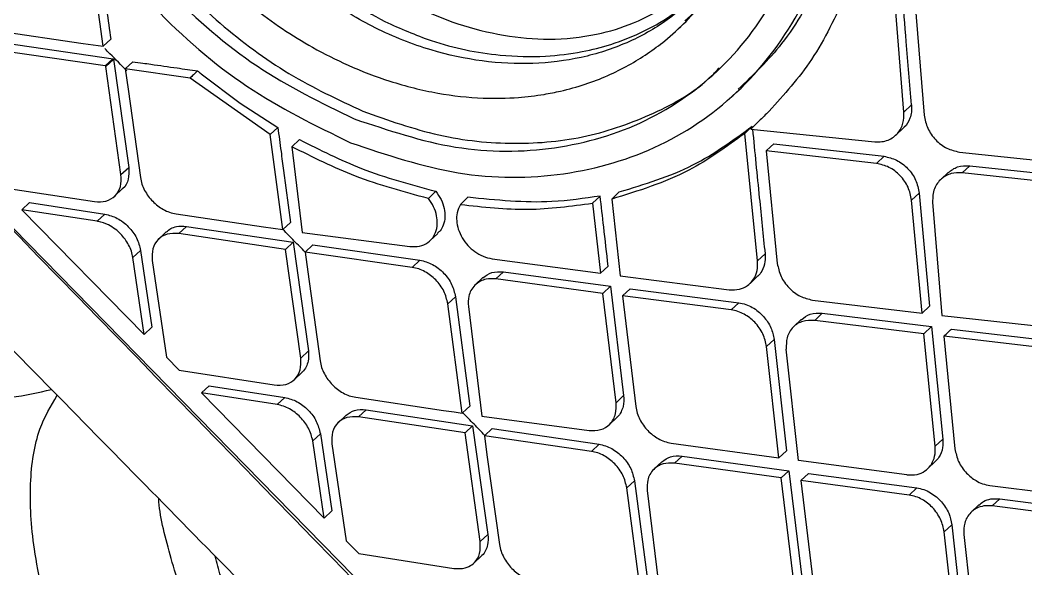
# Model space of a CAD drawing. Extents: x 0 to 84, y -21 to 126.
# Drawn here: x 69.548 to 70.947, y 62.832 to 63.594 of the extents above; entities that cross this region are included whole.
import ezdxf

# ---------------------------------------------------------------- set-up
doc = ezdxf.new("R2010")
doc.units = 0
doc.header["$MEASUREMENT"] = 0
doc.layers.add('1', color=4, linetype='Continuous')

# ---------------------------------------------------------------- blocks, each defined once
blk = doc.blocks.new('PRODIGY')
at = {"layer": '1', "color": 3, "linetype": 'Continuous', "lineweight": 25}
for p, q in [((69.6638, 63.5579), (69.6514, 63.6493)), ((70.7772, 63.4665), (70.7644, 63.6236)), ((70.7925, 63.6208), (70.8053, 63.462)), ((70.4635, 63.582), (70.4741, 63.5919)), ((69.515, 63.5795), (69.6361, 63.5619)), ((69.6638, 63.5579), (69.6744, 63.5679)), ((69.6669, 63.5305), (69.5189, 63.5521)), ((69.5295, 63.5621), (69.6778, 63.5404)), ((69.6361, 63.5619), (69.6638, 63.5579)), ((69.6669, 63.5305), (69.6775, 63.5405)), ((69.6676, 63.5304), (69.6782, 63.5404)), ((69.6783, 63.5397), (69.6677, 63.5297)), ((69.6782, 63.54), (69.6994, 63.3894)), ((69.6946, 63.5265), (69.7052, 63.5365)), ((69.6887, 63.3795), (69.6677, 63.5297)), ((69.6946, 63.5265), (69.6985, 63.4984)), ((69.7847, 63.5138), (69.6946, 63.5265)), ((69.8962, 63.4352), (69.7847, 63.5138)), ((69.8002, 63.5197), (69.8545, 63.4788)), ((69.6985, 63.4984), (69.7157, 63.3755)), ((69.8545, 63.4788), (69.9068, 63.4452)), ((70.7772, 63.4665), (70.7877, 63.4764)), ((69.8962, 63.4353), (69.9068, 63.4452)), ((70.5558, 63.4369), (70.5663, 63.4468)), ((70.5644, 63.4428), (70.7367, 63.4252)), ((70.766, 63.4345), (70.7765, 63.4444)), ((69.9138, 63.3032), (69.8962, 63.4352)), ((69.9262, 63.4183), (69.9368, 63.4282)), ((70.5735, 63.2596), (70.5558, 63.4369)), ((69.9262, 63.4183), (69.9408, 63.2993)), ((70.5856, 63.4125), (70.6011, 63.2562)), ((70.7389, 63.3951), (70.5856, 63.4125)), ((70.5962, 63.4224), (70.7495, 63.405)), ((70.8542, 63.4109), (71.0086, 63.3946)), ((70.7389, 63.3951), (70.7495, 63.405)), ((69.6887, 63.3795), (69.6994, 63.3894)), ((69.9147, 63.3852), (69.9244, 63.3132)), ((70.8387, 63.3825), (70.8283, 63.3727)), ((70.8581, 63.382), (70.8686, 63.3919)), ((70.8686, 63.3919), (71.0213, 63.3756)), ((71.0108, 63.3657), (70.8581, 63.382)), ((69.5199, 63.3622), (69.6518, 63.342)), ((69.6798, 63.3495), (69.6904, 63.3596)), ((70.3709, 63.3456), (70.3814, 63.3555)), ((71.8946, 60.9005), (69.4933, 63.3515)), ((69.5614, 63.3408), (69.5507, 63.3308)), ((69.5614, 63.3408), (69.6664, 63.3247)), ((70.1711, 63.348), (70.1606, 63.3381)), ((70.3444, 63.3399), (70.3549, 63.3498)), ((70.3709, 63.3456), (70.3828, 63.239)), ((70.7984, 63.354), (70.7878, 63.3441)), ((70.8023, 63.1869), (70.7878, 63.3441)), ((70.7984, 63.354), (70.8128, 63.1968)), ((70.8171, 63.3413), (70.83, 63.1836)), ((69.5507, 63.3308), (69.7211, 63.1574)), ((69.6558, 63.3147), (69.5507, 63.3308)), ((70.3444, 63.3399), (70.3554, 63.2426)), ((69.6558, 63.3147), (69.6664, 63.3247)), ((69.7652, 63.325), (69.8868, 63.3072)), ((69.9138, 63.3032), (69.9244, 63.3132)), ((69.7517, 63.3), (69.7411, 63.2901)), ((69.7691, 63.2976), (69.7797, 63.3076)), ((69.7797, 63.3076), (69.9281, 63.2857)), ((69.8868, 63.3072), (69.9138, 63.3032)), ((69.9408, 63.2993), (70.0904, 63.2797)), ((69.9175, 63.2757), (69.7691, 63.2976)), ((69.9175, 63.2757), (69.9281, 63.2857)), ((69.9281, 63.2857), (69.9493, 63.1347)), ((70.1185, 63.2878), (70.1291, 63.2977)), ((69.7053, 63.2643), (69.7159, 63.2743)), ((69.7159, 63.2743), (69.7317, 63.1674)), ((69.9387, 63.1247), (69.9175, 63.2757)), ((69.9446, 63.2718), (69.9552, 63.2818)), ((69.9446, 63.2718), (69.9483, 63.2446)), ((70.0937, 63.2506), (69.9446, 63.2718)), ((69.9552, 63.2818), (70.1043, 63.2605)), ((69.7211, 63.1574), (69.7053, 63.2643)), ((69.7322, 63.2602), (69.7519, 63.126)), ((70.0937, 63.2506), (70.1043, 63.2605)), ((70.2049, 63.2626), (70.3554, 63.2426)), ((70.5841, 63.2695), (70.5735, 63.2596)), ((69.9483, 63.2446), (69.9655, 63.1207)), ((70.2098, 63.2346), (70.2204, 63.2445)), ((70.2204, 63.2445), (70.3692, 63.2245)), ((70.3554, 63.2426), (70.366, 63.2525)), ((70.1918, 63.2364), (70.1813, 63.2265)), ((70.3587, 63.2146), (70.2098, 63.2346)), ((70.3828, 63.239), (70.534, 63.2197)), ((70.5632, 63.2283), (70.5737, 63.2383)), ((70.3692, 63.2245), (70.3587, 63.2146)), ((70.377, 63.0626), (70.3587, 63.2146)), ((70.3692, 63.2245), (70.3875, 63.0725)), ((70.3861, 63.211), (70.3966, 63.2209)), ((70.3966, 63.2209), (70.5476, 63.2015)), ((70.1431, 63.2), (70.1537, 63.2099)), ((70.1537, 63.2099), (70.1738, 63.058)), ((70.3861, 63.211), (70.4043, 63.0574)), ((70.5371, 63.1915), (70.3861, 63.211)), ((70.5371, 63.1915), (70.5476, 63.2014)), ((70.6501, 63.2053), (70.8023, 63.1869)), ((70.1632, 63.0481), (70.1431, 63.2)), ((70.1716, 63.1964), (70.1902, 63.0441)), ((70.6531, 63.177), (70.6636, 63.1869)), ((70.6636, 63.1869), (70.8156, 63.1683)), ((70.8023, 63.1869), (70.8128, 63.1968)), ((70.6344, 63.1782), (70.6239, 63.1683)), ((70.805, 63.1584), (70.6531, 63.177)), ((70.83, 63.1836), (70.983, 63.1672)), ((69.7211, 63.1574), (69.7317, 63.1674)), ((70.805, 63.1584), (70.8156, 63.1683)), ((70.8206, 63.0022), (70.805, 63.1584)), ((70.8156, 63.1683), (70.8311, 63.0121)), ((70.8432, 63.165), (70.9958, 63.1469)), ((70.5861, 63.1407), (70.5967, 63.1506)), ((70.5967, 63.1506), (70.614, 62.996)), ((70.9853, 63.137), (70.8327, 63.1551)), ((70.8327, 63.1551), (70.8481, 62.9987)), ((69.9387, 63.1247), (69.9493, 63.1347)), ((70.6034, 62.9861), (70.5861, 63.1407)), ((70.6307, 62.9824), (70.6136, 63.1372)), ((69.7519, 63.126), (69.7698, 63.1077)), ((69.7698, 63.1077), (69.9018, 63.0873)), ((69.9297, 63.0948), (69.9403, 63.1048)), ((69.8006, 63.0763), (69.8112, 63.0863)), ((69.8006, 63.0763), (69.9711, 62.9023)), ((69.9058, 63.06), (69.8006, 63.0763)), ((69.8112, 63.0863), (69.9164, 63.07)), ((69.9058, 63.06), (69.9164, 63.07)), ((70.015, 63.0702), (70.1373, 63.0519)), ((70.377, 63.0626), (70.3875, 63.0725)), ((70.0189, 63.0428), (70.0295, 63.0528)), ((70.0295, 63.0528), (70.1776, 63.0306)), ((70.0016, 63.0453), (69.9909, 63.0353)), ((70.167, 63.0206), (70.0189, 63.0428)), ((70.1902, 63.0441), (70.3394, 63.0241)), ((70.3674, 63.0321), (70.3779, 63.042)), ((69.9552, 63.0096), (69.9659, 63.0196)), ((69.9659, 63.0196), (69.9817, 62.9124)), ((70.167, 63.0206), (70.1776, 63.0305)), ((70.1882, 62.8696), (70.167, 63.0206)), ((70.1776, 63.0306), (70.1988, 62.8796)), ((70.1939, 63.0166), (70.2045, 63.0266)), ((70.2045, 63.0266), (70.3533, 63.0049)), ((69.9711, 62.9023), (69.9552, 63.0096)), ((69.982, 63.0054), (70.0019, 62.8709)), ((70.1939, 63.0166), (70.1975, 62.9904)), ((70.3427, 62.995), (70.1939, 63.0166)), ((70.3427, 62.995), (70.3533, 63.0049)), ((70.4535, 63.0066), (70.6034, 62.9861)), ((70.8311, 63.0121), (70.8206, 63.0022)), ((70.6034, 62.9861), (70.614, 62.996)), ((70.1975, 62.9904), (70.215, 62.8655)), ((70.4405, 62.9805), (70.4299, 62.9706)), ((70.4584, 62.9786), (70.4689, 62.9885)), ((70.6067, 62.9581), (70.4584, 62.9786)), ((70.4689, 62.9885), (70.6173, 62.968)), ((70.7813, 62.9625), (70.6307, 62.9824)), ((70.8103, 62.971), (70.8208, 62.9809)), ((70.6067, 62.9581), (70.6173, 62.968)), ((70.6173, 62.968), (70.6356, 62.816)), ((70.634, 62.9544), (70.6445, 62.9643)), ((70.6445, 62.9643), (70.7949, 62.9442)), ((70.4025, 62.9542), (70.3919, 62.9442)), ((70.4025, 62.9542), (70.4227, 62.8024)), ((70.625, 62.8061), (70.6067, 62.9581)), ((70.7843, 62.9343), (70.634, 62.9544)), ((70.634, 62.9544), (70.6523, 62.8007)), ((70.4121, 62.7924), (70.3919, 62.9442)), ((70.4204, 62.9406), (70.439, 62.7883)), ((70.7843, 62.9343), (70.7949, 62.9442)), ((70.8968, 62.9475), (71.0482, 62.9284)), ((70.8997, 62.9192), (70.9103, 62.9291)), ((70.9103, 62.9291), (71.0615, 62.9098)), ((69.9817, 62.9123), (69.9711, 62.9023)), ((70.8813, 62.9206), (70.8708, 62.9107)), ((71.0509, 62.8999), (70.8997, 62.9192)), ((70.8332, 62.8832), (70.8437, 62.8931)), ((70.8437, 62.8931), (70.861, 62.7386)), ((70.1882, 62.8696), (70.1988, 62.8796)), ((70.8505, 62.7286), (70.8332, 62.8832)), ((70.8605, 62.8796), (70.8776, 62.7248)), ((70.0019, 62.8709), (70.0193, 62.853)), ((70.0193, 62.853), (70.1514, 62.8324)), ((70.1793, 62.8398), (70.1899, 62.8498))]:
    blk.add_line(p, q, dxfattribs=at)
at = {"layer": '1', "color": 3, "linetype": 'Continuous', "lineweight": 25, "flags": 128}
for points in [[(70.5856, 63.4125), (70.5915, 63.418), (70.5962, 63.4224)], [(70.116, 63.3464), (70.1219, 63.352), (70.1265, 63.3564)], [(70.1632, 63.0481), (70.1692, 63.0537), (70.1738, 63.058)]]:
    blk.add_lwpolyline(points, dxfattribs=at)
at = {"layer": '1', "color": 3, "linetype": 'Continuous', "lineweight": 25}
for points, knots in [([(65.9062, 66.8263), (66.0398, 66.6902), (66.3114, 66.4135), (66.7112, 66.0071), (67.0952, 65.617), (67.4487, 65.2582), (67.7716, 64.9305), (68.0462, 64.6519), (68.2761, 64.4186), (68.4654, 64.2264), (68.6359, 64.0533), (68.7883, 63.8985), (68.9326, 63.7518), (69.0977, 63.5839), (69.2992, 63.3791), (69.5434, 63.1306), (69.8182, 62.8509), (70.1236, 62.5399), (70.4595, 62.1977), (70.8181, 61.8321), (71.1983, 61.4444), (71.5992, 61.0358), (72.0275, 60.5996), (72.4687, 60.1506), (72.7675, 59.8472), (72.9142, 59.6983)], [0, 0, 0, 0, 0.057228, 0.116342, 0.171086, 0.221472, 0.267495, 0.309155, 0.33883, 0.365816, 0.390114, 0.411724, 0.431001, 0.451886, 0.482371, 0.517227, 0.556456, 0.600057, 0.648032, 0.700383, 0.753757, 0.811031, 0.872192, 0.937257, 1, 1, 1, 1]), ([(70.0077, 63.4239), (69.9588, 63.4478), (69.861, 63.4956), (69.7313, 63.6084), (69.6251, 63.7419), (69.5506, 63.8909), (69.5137, 64.0449), (69.5174, 64.1941), (69.5622, 64.329), (69.645, 64.441), (69.7607, 64.5229), (69.9016, 64.5686), (70.0574, 64.5742), (70.2163, 64.5387), (70.3668, 64.4642), (70.4983, 64.355), (70.6021, 64.2188), (70.6707, 64.0647), (70.7005, 63.9039), (70.6901, 63.7479), (70.6403, 63.608), (70.5555, 63.4942), (70.4415, 63.4142), (70.3063, 63.3744), (70.158, 63.3736), (70.0578, 63.4071), (70.0077, 63.4239)], [0, 0, 0, 0, 0.041607, 0.083242, 0.124868, 0.166463, 0.208051, 0.249701, 0.291426, 0.333201, 0.374969, 0.4167, 0.458391, 0.500024, 0.541607, 0.583193, 0.624799, 0.666416, 0.708056, 0.749714, 0.791382, 0.833125, 0.87494, 0.916727, 0.958401, 1, 1, 1, 1]), ([(69.6618, 64.4432), (69.6698, 64.4522), (69.701, 64.4869), (69.7736, 64.5296), (69.8758, 64.5679), (69.9889, 64.583), (70.1069, 64.5752), (70.2252, 64.5448), (70.3388, 64.4924), (70.4433, 64.4199), (70.5344, 64.33), (70.609, 64.2262), (70.664, 64.1124), (70.6976, 63.9932), (70.7087, 63.8735), (70.6975, 63.758), (70.6637, 63.6521), (70.614, 63.5625), (70.568, 63.5184), (70.5469, 63.4983)], [0, 0, 0, 0, 0.021645, 0.083552, 0.145098, 0.206989, 0.268698, 0.330404, 0.392283, 0.453835, 0.515753, 0.577357, 0.639149, 0.70099, 0.762618, 0.824525, 0.88606, 0.947947, 1, 1, 1, 1]), ([(70.0131, 63.4569), (69.9671, 63.4793), (69.8752, 63.5241), (69.7533, 63.6299), (69.6537, 63.7553), (69.584, 63.8953), (69.5495, 64.04), (69.5533, 64.1802), (69.5956, 64.3069), (69.6733, 64.4122), (69.7819, 64.4889), (69.914, 64.5317), (70.0599, 64.5368), (70.2088, 64.5034), (70.35, 64.4333), (70.4734, 64.3308), (70.5708, 64.203), (70.6354, 64.0585), (70.6635, 63.9077), (70.6539, 63.7615), (70.6074, 63.6303), (70.5277, 63.5237), (70.4207, 63.4484), (70.2936, 63.4109), (70.1542, 63.4099), (70.0601, 63.4412), (70.0131, 63.4569)], [0, 0, 0, 0, 0.0416097, 0.0832715, 0.1249233, 0.1665136, 0.2080781, 0.2497103, 0.2914464, 0.3332398, 0.3750132, 0.4167298, 0.4584061, 0.5000354, 0.541625, 0.5832173, 0.6248278, 0.6664524, 0.7080962, 0.7497461, 0.7913984, 0.8331403, 0.8749695, 0.9167624, 0.9584213, 1, 1, 1, 1]), ([(69.6897, 64.4148), (69.6745, 64.3999), (69.6361, 64.3624), (69.5953, 64.2854), (69.5669, 64.1899), (69.5609, 64.086), (69.5762, 63.9785), (69.6127, 63.871), (69.6677, 63.7676), (69.7396, 63.672), (69.825, 63.5877), (69.9209, 63.5164), (69.9901, 63.4839), (70.0247, 63.4677)], [0, 0, 0, 0, 0.06129, 0.155001, 0.249105, 0.342633, 0.436703, 0.530481, 0.62426, 0.718007, 0.811872, 0.906033, 1, 1, 1, 1]), ([(69.6293, 64.0143), (69.6359, 63.9808), (69.6477, 63.9209), (69.6822, 63.8418), (69.7184, 63.7786), (69.757, 63.725), (69.8069, 63.6678), (69.8721, 63.6089), (69.9422, 63.5621), (70.0067, 63.5296), (70.065, 63.5073), (70.1281, 63.4915), (70.1881, 63.485), (70.2373, 63.4859), (70.273, 63.4901), (70.3039, 63.4962), (70.3337, 63.5045), (70.3653, 63.5167), (70.3943, 63.5311), (70.4207, 63.5473), (70.4583, 63.5751), (70.5033, 63.621), (70.5454, 63.6902), (70.5754, 63.7711), (70.5813, 63.8307), (70.5845, 63.8628)], [0, 0, 0, 0, 0.0698198, 0.1250184, 0.1680812, 0.2097552, 0.2500691, 0.3111706, 0.3749522, 0.4110505, 0.452572, 0.4999029, 0.5447517, 0.5805629, 0.6072529, 0.6248726, 0.6517489, 0.6777155, 0.7027424, 0.726805, 0.7498893, 0.8117385, 0.8747937, 0.9325963, 1, 1, 1, 1]), ([(70.5611, 63.7561), (70.5532, 63.7342), (70.5376, 63.6906), (70.4982, 63.6363), (70.4496, 63.5928), (70.3925, 63.5608), (70.3293, 63.5405), (70.2393, 63.5293), (70.1405, 63.5421), (70.0433, 63.5805), (69.9737, 63.6222), (69.9143, 63.6712), (69.8669, 63.7225), (69.8266, 63.7771), (69.7904, 63.8393), (69.7566, 63.9162), (69.7417, 63.9727), (69.7337, 64.003)], [0, 0, 0, 0, 0.063374, 0.126016, 0.188529, 0.250441, 0.313234, 0.375704, 0.500276, 0.569245, 0.633507, 0.694135, 0.750209, 0.796792, 0.853759, 0.9215, 1, 1, 1, 1]), ([(69.8181, 63.992), (69.8229, 63.9649), (69.8319, 63.9145), (69.8607, 63.8454), (69.8935, 63.79), (69.9266, 63.7466), (69.9594, 63.7113), (69.9935, 63.6804), (70.0566, 63.6324), (70.1344, 63.5932), (70.2207, 63.5716), (70.286, 63.5658), (70.347, 63.5721), (70.4038, 63.5894), (70.4534, 63.6169), (70.5132, 63.6671), (70.542, 63.7205), (70.5611, 63.7561)], [0, 0, 0, 0, 0.0783403, 0.1457764, 0.2031058, 0.2499691, 0.2894398, 0.3299489, 0.3712793, 0.4999908, 0.5625452, 0.625022, 0.6931389, 0.7498737, 0.8122089, 0.8747125, 1, 1, 1, 1]), ([(70.5951, 63.8727), (70.5917, 63.8393), (70.5851, 63.7745), (70.5515, 63.6914), (70.5138, 63.6307), (70.4836, 63.6031), (70.4728, 63.5932)], [0, 0, 0, 0, 0.304595, 0.588767, 0.852629, 1, 1, 1, 1]), ([(69.7972, 63.8604), (69.821, 63.817), (69.8633, 63.7399), (69.9559, 63.6479), (70.0224, 63.6107), (70.0556, 63.5921)], [0, 0, 0, 0, 0.39132, 0.696051, 1, 1, 1, 1]), ([(69.662, 63.6593), (69.6643, 63.6422), (69.6684, 63.6116), (69.6726, 63.581), (69.6744, 63.5676)], [0, 0, 0, 0, 0.560004, 1, 1, 1, 1]), ([(70.0556, 63.5921), (70.077, 63.5827), (70.1297, 63.5595), (70.2057, 63.5444), (70.2759, 63.5427), (70.3271, 63.549), (70.3731, 63.5605), (70.4166, 63.5781), (70.4569, 63.6013), (70.479, 63.6212), (70.4888, 63.6301)], [0, 0, 0, 0, 0.137371, 0.339842, 0.474991, 0.588131, 0.680548, 0.795138, 0.908876, 1, 1, 1, 1]), ([(70.6968, 63.6305), (70.6821, 63.5991), (70.6537, 63.5385), (70.6105, 63.4907), (70.5897, 63.4677)], [0, 0, 0, 0, 0.5187331, 1, 1, 1, 1]), ([(70.7877, 63.4764), (70.7853, 63.5057), (70.7809, 63.558), (70.7767, 63.6105), (70.7749, 63.6336)], [0, 0, 0, 0, 0.56, 1, 1, 1, 1]), ([(69.6968, 63.5238), (69.689, 63.5317), (69.6787, 63.5421), (69.6685, 63.5525), (69.6661, 63.555)], [0, 0, 0, 0, 0.761653, 1, 1, 1, 1]), ([(69.7051, 63.5365), (69.7098, 63.5358), (69.7181, 63.5346), (69.7265, 63.5335), (69.7302, 63.5329)], [0, 0, 0, 0, 0.560025, 1, 1, 1, 1]), ([(69.6669, 63.5305), (69.667, 63.5305), (69.6673, 63.5305), (69.6675, 63.5304), (69.6676, 63.5304)], [0, 0, 0, 0, 0.558403, 1, 1, 1, 1]), ([(69.6676, 63.5304), (69.6676, 63.5303), (69.6676, 63.5301), (69.6677, 63.5298), (69.6677, 63.5297)], [0, 0, 0, 0, 0.559965, 1, 1, 1, 1]), ([(69.7302, 63.5329), (69.7424, 63.5312), (69.764, 63.5281), (69.7858, 63.5251), (69.7953, 63.5238)], [0, 0, 0, 0, 0.5599896, 1, 1, 1, 1]), ([(69.7953, 63.5238), (69.7933, 63.5219), (69.7898, 63.5186), (69.7863, 63.5153), (69.7847, 63.5138)], [0, 0, 0, 0, 0.560744, 1, 1, 1, 1]), ([(69.7953, 63.5238), (69.7962, 63.523), (69.7978, 63.5217), (69.7995, 63.5203), (69.8002, 63.5197)], [0, 0, 0, 0, 0.559958, 1, 1, 1, 1]), ([(70.0247, 63.4677), (70.06, 63.4552), (70.1305, 63.4303), (70.2365, 63.4197), (70.3379, 63.4295), (70.4299, 63.4626), (70.4915, 63.4968), (70.517, 63.5243), (70.5204, 63.528)], [0, 0, 0, 0, 0.194425, 0.388872, 0.582649, 0.776368, 0.970025, 1, 1, 1, 1]), ([(70.5369, 63.4871), (70.5388, 63.4888), (70.5426, 63.4922), (70.5464, 63.4955), (70.5482, 63.4972)], [0, 0, 0, 0, 0.499993, 1, 1, 1, 1]), ([(70.5897, 63.4677), (70.585, 63.4631), (70.5766, 63.4548), (70.5681, 63.4465), (70.5644, 63.4428)], [0, 0, 0, 0, 0.560011, 1, 1, 1, 1]), ([(70.7367, 63.4252), (70.74, 63.4251), (70.7464, 63.4249), (70.7551, 63.4273), (70.7626, 63.4313), (70.7705, 63.4385), (70.7769, 63.4501), (70.7771, 63.4612), (70.7772, 63.4665)], [0, 0, 0, 0, 0.14094, 0.277374, 0.409344, 0.536793, 0.777247, 1, 1, 1, 1]), ([(70.7877, 63.4764), (70.7878, 63.473), (70.788, 63.4666), (70.785, 63.4558), (70.7813, 63.4477), (70.7768, 63.4449), (70.7764, 63.4446)], [0, 0, 0, 0, 0.270823, 0.521222, 0.959201, 1, 1, 1, 1]), ([(70.8054, 63.462), (70.8066, 63.4559), (70.809, 63.4437), (70.8207, 63.4273), (70.8365, 63.415), (70.8483, 63.4123), (70.8542, 63.4109)], [0, 0, 0, 0, 0.249989, 0.49999, 0.750012, 1, 1, 1, 1]), ([(69.9068, 63.4452), (69.9082, 63.434), (69.9109, 63.414), (69.9135, 63.394), (69.9147, 63.3852)], [0, 0, 0, 0, 0.559993, 1, 1, 1, 1]), ([(70.3814, 63.3555), (70.4166, 63.3661), (70.4838, 63.3865), (70.5397, 63.4273), (70.5663, 63.4468)], [0, 0, 0, 0, 0.522681, 1, 1, 1, 1]), ([(70.5667, 63.4426), (70.5698, 63.4108), (70.5755, 63.353), (70.5814, 63.2954), (70.5841, 63.2695)], [0, 0, 0, 0, 0.549328, 1, 1, 1, 1]), ([(69.9368, 63.4282), (69.9654, 63.4139), (70.0276, 63.3827), (70.0918, 63.3656), (70.1265, 63.3564)], [0, 0, 0, 0, 0.458895, 1, 1, 1, 1]), ([(70.5558, 63.4369), (70.5306, 63.4184), (70.475, 63.3775), (70.4077, 63.3569), (70.3709, 63.3456)], [0, 0, 0, 0, 0.452201, 1, 1, 1, 1]), ([(70.116, 63.3464), (70.0821, 63.3555), (70.018, 63.3726), (69.9556, 63.4037), (69.9262, 63.4183)], [0, 0, 0, 0, 0.529628, 1, 1, 1, 1]), ([(70.7495, 63.405), (70.7554, 63.4037), (70.7672, 63.4009), (70.783, 63.3887), (70.7947, 63.3723), (70.7972, 63.3601), (70.7984, 63.354)], [0, 0, 0, 0, 0.250004, 0.499999, 0.749998, 1, 1, 1, 1]), ([(69.6994, 63.3894), (69.6995, 63.3839), (69.6997, 63.373), (69.6952, 63.3625), (69.6906, 63.3599), (69.6903, 63.3598)], [0, 0, 0, 0, 0.48301, 0.966045, 1, 1, 1, 1]), ([(70.7878, 63.3441), (70.7866, 63.3502), (70.7842, 63.3624), (70.7725, 63.3788), (70.7567, 63.391), (70.7449, 63.3938), (70.7389, 63.3951)], [0, 0, 0, 0, 0.249981, 0.50001, 0.749994, 1, 1, 1, 1]), ([(70.8388, 63.3824), (70.8429, 63.3855), (70.8512, 63.3919), (70.8627, 63.3919), (70.8686, 63.3919)], [0, 0, 0, 0, 0.4848518, 1, 1, 1, 1]), ([(69.6518, 63.342), (69.6574, 63.3418), (69.6685, 63.3414), (69.6813, 63.3494), (69.6892, 63.3624), (69.6889, 63.3738), (69.6887, 63.3795)], [0, 0, 0, 0, 0.249848, 0.499831, 0.749965, 1, 1, 1, 1]), ([(69.7157, 63.3755), (69.7163, 63.3724), (69.7175, 63.3664), (69.7225, 63.3549), (69.7321, 63.3418), (69.745, 63.3321), (69.7563, 63.3269), (69.7622, 63.3256), (69.7652, 63.325)], [0, 0, 0, 0, 0.131219, 0.258487, 0.500189, 0.740944, 0.8683, 1, 1, 1, 1]), ([(70.8581, 63.382), (70.8529, 63.382), (70.8421, 63.3821), (70.8307, 63.3756), (70.8235, 63.3677), (70.8194, 63.3601), (70.817, 63.3511), (70.8171, 63.3446), (70.8171, 63.3413)], [0, 0, 0, 0, 0.223745, 0.464516, 0.591905, 0.723628, 0.859673, 1, 1, 1, 1]), ([(70.1265, 63.3564), (70.1291, 63.3526), (70.1343, 63.3451), (70.1384, 63.3327), (70.1396, 63.3203), (70.1373, 63.3098), (70.1336, 63.3021), (70.13, 63.2993), (70.1286, 63.2982)], [0, 0, 0, 0, 0.187001, 0.377965, 0.558931, 0.755859, 0.906797, 1, 1, 1, 1]), ([(72.9374, 59.7558), (72.937, 59.7562), (72.9338, 59.7596), (72.923, 59.771), (72.8846, 59.8115), (72.7414, 59.9628), (72.1845, 60.5521), (71.084, 61.7179), (70.0741, 62.7531), (69.4924, 63.3494)], [0, 0, 0, 0, 0.000353, 0.002828, 0.009436, 0.033986, 0.128384, 0.49802, 1, 1, 1, 1]), ([(70.0904, 63.2797), (70.0939, 63.2795), (70.1018, 63.279), (70.1131, 63.2828), (70.1216, 63.2901), (70.1268, 63.2998), (70.129, 63.3103), (70.1279, 63.3227), (70.1238, 63.3351), (70.1186, 63.3427), (70.116, 63.3464)], [0, 0, 0, 0, 0.108487, 0.249912, 0.401658, 0.499602, 0.630761, 0.750084, 0.876187, 1, 1, 1, 1]), ([(70.3549, 63.3498), (70.3327, 63.3465), (70.2734, 63.3377), (70.2105, 63.344), (70.1711, 63.348)], [0, 0, 0, 0, 0.374223, 1, 1, 1, 1]), ([(70.366, 63.2525), (70.3639, 63.2707), (70.3602, 63.3031), (70.3565, 63.3355), (70.3549, 63.3498)], [0, 0, 0, 0, 0.559993, 1, 1, 1, 1]), ([(70.1606, 63.3381), (70.1588, 63.3344), (70.1554, 63.3276), (70.1549, 63.3155), (70.1573, 63.3035), (70.1626, 63.2917), (70.1707, 63.2809), (70.1806, 63.2721), (70.1923, 63.2653), (70.2006, 63.2635), (70.2049, 63.2626)], [0, 0, 0, 0, 0.141427, 0.261726, 0.376837, 0.503487, 0.625333, 0.74267, 0.867281, 1, 1, 1, 1]), ([(70.1606, 63.3381), (70.1921, 63.3346), (70.2551, 63.3277), (70.3146, 63.3359), (70.3444, 63.3399)], [0, 0, 0, 0, 0.499999, 1, 1, 1, 1]), ([(69.7053, 63.2643), (69.7047, 63.2673), (69.7035, 63.2732), (69.6984, 63.2847), (69.6906, 63.2954), (69.6805, 63.3043), (69.6702, 63.3108), (69.6612, 63.3136), (69.6563, 63.3146), (69.6558, 63.3147)], [0, 0, 0, 0, 0.129957, 0.256723, 0.499871, 0.62464, 0.773325, 0.973906, 1, 1, 1, 1]), ([(69.6664, 63.3247), (69.6722, 63.3232), (69.6837, 63.3201), (69.6995, 63.3078), (69.7115, 63.2918), (69.7145, 63.2801), (69.7159, 63.2743)], [0, 0, 0, 0, 0.251276, 0.501358, 0.75074, 1, 1, 1, 1]), ([(69.7518, 63.2999), (69.7538, 63.3016), (69.7579, 63.305), (69.7672, 63.3083), (69.775, 63.3079), (69.7797, 63.3076)], [0, 0, 0, 0, 0.280305, 0.56015, 1, 1, 1, 1]), ([(69.9447, 63.2719), (69.9397, 63.2771), (69.9294, 63.2875), (69.9191, 63.298), (69.9139, 63.3033)], [0, 0, 0, 0, 0.489479, 1, 1, 1, 1]), ([(69.7691, 63.2976), (69.7635, 63.2978), (69.7524, 63.2982), (69.7395, 63.2902), (69.7316, 63.2772), (69.732, 63.2659), (69.7322, 63.2602)], [0, 0, 0, 0, 0.249757, 0.499742, 0.749875, 1, 1, 1, 1]), ([(70.1043, 63.2605), (70.1073, 63.2599), (70.1131, 63.2588), (70.1247, 63.2536), (70.1378, 63.2436), (70.1496, 63.2274), (70.1523, 63.2157), (70.1537, 63.2099)], [0, 0, 0, 0, 0.128534, 0.256119, 0.507318, 0.755187, 1, 1, 1, 1]), ([(70.534, 63.2197), (70.539, 63.2196), (70.5483, 63.2194), (70.5595, 63.2246), (70.5669, 63.2317), (70.572, 63.241), (70.5738, 63.2498), (70.5738, 63.2565), (70.5736, 63.2588), (70.5735, 63.2596)], [0, 0, 0, 0, 0.216277, 0.406618, 0.570958, 0.709243, 0.906724, 0.966484, 1, 1, 1, 1]), ([(70.5841, 63.2695), (70.5842, 63.2658), (70.5846, 63.2571), (70.5806, 63.2468), (70.5763, 63.2403), (70.5739, 63.2385), (70.5736, 63.2384)], [0, 0, 0, 0, 0.297377, 0.717736, 0.975069, 1, 1, 1, 1]), ([(70.1431, 63.2), (70.1417, 63.206), (70.1389, 63.2178), (70.1269, 63.2339), (70.114, 63.2437), (70.1026, 63.2488), (70.0967, 63.25), (70.0937, 63.2506)], [0, 0, 0, 0, 0.252745, 0.499567, 0.742702, 0.86969, 1, 1, 1, 1]), ([(70.1919, 63.2362), (70.1958, 63.2391), (70.2037, 63.2451), (70.2147, 63.2447), (70.2204, 63.2445)], [0, 0, 0, 0, 0.484852, 1, 1, 1, 1]), ([(70.6011, 63.2562), (70.6024, 63.2501), (70.605, 63.238), (70.6169, 63.2217), (70.6326, 63.2094), (70.6443, 63.2066), (70.6501, 63.2053)], [0, 0, 0, 0, 0.252887, 0.500192, 0.752602, 1, 1, 1, 1]), ([(70.2098, 63.2346), (70.2051, 63.2348), (70.1974, 63.2351), (70.1877, 63.2315), (70.1803, 63.2263), (70.1751, 63.219), (70.1713, 63.2092), (70.1715, 63.2013), (70.1716, 63.1964)], [0, 0, 0, 0, 0.206495, 0.342406, 0.499802, 0.653176, 0.787812, 1, 1, 1, 1]), ([(70.5476, 63.2015), (70.5508, 63.2008), (70.5572, 63.1996), (70.5664, 63.1954), (70.5748, 63.1897), (70.5842, 63.1807), (70.5932, 63.1673), (70.5956, 63.1561), (70.5967, 63.1506)], [0, 0, 0, 0, 0.138187, 0.27268, 0.403472, 0.530526, 0.77254, 1, 1, 1, 1]), ([(70.5861, 63.1407), (70.5849, 63.1466), (70.5823, 63.1586), (70.5706, 63.1748), (70.5577, 63.1847), (70.5463, 63.1898), (70.5402, 63.191), (70.5371, 63.1915)], [0, 0, 0, 0, 0.246111, 0.499535, 0.737964, 0.866179, 1, 1, 1, 1]), ([(70.6345, 63.178), (70.6384, 63.181), (70.6465, 63.1872), (70.6578, 63.187), (70.6636, 63.1869)], [0, 0, 0, 0, 0.4817574, 1, 1, 1, 1]), ([(70.6531, 63.177), (70.6473, 63.177), (70.6359, 63.1771), (70.6242, 63.1697), (70.6178, 63.161), (70.6135, 63.151), (70.6136, 63.1426), (70.6136, 63.1372)], [0, 0, 0, 0, 0.249604, 0.498986, 0.639251, 0.769662, 1, 1, 1, 1]), ([(70.8327, 63.1551), (70.8347, 63.1569), (70.8382, 63.1602), (70.8417, 63.1635), (70.8432, 63.165)], [0, 0, 0, 0, 0.56002, 1, 1, 1, 1]), ([(71.9162, 60.6501), (71.9144, 60.6477), (71.9107, 60.643), (71.9047, 60.6362), (71.8985, 60.6298), (71.892, 60.6236), (71.8852, 60.6177), (71.8781, 60.6121), (71.8707, 60.6068), (71.863, 60.6018), (71.855, 60.5971), (71.8467, 60.5927), (71.8382, 60.5886), (71.8135, 60.578), (71.7686, 60.5657), (71.6945, 60.561), (71.6088, 60.5696), (71.5275, 60.5884), (71.4576, 60.6101), (71.3842, 60.6366), (71.2871, 60.678), (71.1635, 60.7412), (71.0349, 60.8162), (70.9035, 60.9014), (70.7721, 60.9949), (70.6413, 61.0959), (70.5142, 61.2013), (70.3905, 61.3108), (70.2713, 61.423), (70.1553, 61.539), (70.0414, 61.66), (69.9301, 61.786), (69.8218, 61.9171), (69.7195, 62.0506), (69.6251, 62.1845), (69.5401, 62.3168), (69.466, 62.4455), (69.4048, 62.5682), (69.3568, 62.6831), (69.3223, 62.7888), (69.3016, 62.8835), (69.2943, 62.967), (69.2988, 63.0269), (69.3083, 63.0692), (69.3164, 63.0929), (69.3242, 63.1104), (69.3306, 63.1226), (69.3376, 63.1343), (69.3429, 63.1415), (69.3455, 63.1451)], [0, 0, 0, 0, 0.004846, 0.00969, 0.014534, 0.019379, 0.024226, 0.029076, 0.033931, 0.038791, 0.043658, 0.048532, 0.053415, 0.058308, 0.089235, 0.120012, 0.152032, 0.18434, 0.200734, 0.217099, 0.250018, 0.282937, 0.315683, 0.3481, 0.380014, 0.410781, 0.441715, 0.470949, 0.500015, 0.529147, 0.558258, 0.58875, 0.620001, 0.652036, 0.68433, 0.71708, 0.749997, 0.782917, 0.815661, 0.848077, 0.879993, 0.910754, 0.941692, 0.956519, 0.971325, 0.978527, 0.985704, 0.992861, 1, 1, 1, 1]), ([(69.3455, 63.1451), (69.3625, 63.1308), (69.3978, 63.1012), (69.4642, 63.0756), (69.5319, 63.0665), (69.5736, 63.0766), (69.5921, 63.0811)], [0, 0, 0, 0, 0.2453776, 0.509116, 0.7819491, 1, 1, 1, 1]), ([(69.9493, 63.1347), (69.9495, 63.1297), (69.9499, 63.1217), (69.9462, 63.1122), (69.9431, 63.1069), (69.9405, 63.1051), (69.9402, 63.1049)], [0, 0, 0, 0, 0.420051, 0.67914, 0.970342, 1, 1, 1, 1]), ([(69.9018, 63.0873), (69.9073, 63.0871), (69.9185, 63.0867), (69.9312, 63.0947), (69.9391, 63.1077), (69.9388, 63.119), (69.9386, 63.1247)], [0, 0, 0, 0, 0.249844, 0.499838, 0.749975, 1, 1, 1, 1]), ([(69.9655, 63.1207), (69.9661, 63.1176), (69.9673, 63.1117), (69.9724, 63.1001), (69.9819, 63.087), (69.9948, 63.0772), (70.0061, 63.072), (70.012, 63.0708), (70.015, 63.0702)], [0, 0, 0, 0, 0.130998, 0.25817, 0.500198, 0.740643, 0.868064, 1, 1, 1, 1]), ([(71.7801, 60.8516), (71.7781, 60.8505), (71.7632, 60.8418), (71.723, 60.8327), (71.6678, 60.8279), (71.6093, 60.8323), (71.556, 60.8408), (71.4984, 60.855), (71.4367, 60.8745), (71.3715, 60.8993), (71.3081, 60.9273), (71.2486, 60.9565), (71.1949, 60.9848), (71.1384, 61.0166), (71.0832, 61.0495), (71.0287, 61.0839), (70.9739, 61.1201), (70.9136, 61.1618), (70.8467, 61.2104), (70.7747, 61.2653), (70.6993, 61.3256), (70.6192, 61.3927), (70.5412, 61.4614), (70.4714, 61.5257), (70.386, 61.6073), (70.2854, 61.7089), (70.152, 61.8543), (70.0336, 61.9952), (69.927, 62.1349), (69.8627, 62.2267), (69.821, 62.2899), (69.7969, 62.3275), (69.7715, 62.3687), (69.7471, 62.4099), (69.7274, 62.4448), (69.7162, 62.4652), (69.7069, 62.4825), (69.684, 62.5261), (69.6525, 62.5915), (69.6203, 62.6693), (69.5965, 62.7371), (69.5788, 62.8009), (69.5645, 62.8745), (69.5604, 62.9521), (69.571, 63.024), (69.5912, 63.058), (69.6001, 63.0729)], [0, 0, 0, 0, 0.0043841, 0.0331205, 0.0701719, 0.0913783, 0.1142203, 0.138694, 0.1604653, 0.1837971, 0.2086498, 0.225393, 0.2426575, 0.2604174, 0.2786437, 0.2935702, 0.3099985, 0.3278784, 0.3471458, 0.368964, 0.3909146, 0.4129376, 0.4389606, 0.4595471, 0.4749952, 0.5159129, 0.5522433, 0.603997, 0.6386969, 0.6742971, 0.6851693, 0.6955238, 0.7084411, 0.7228629, 0.7338137, 0.7412805, 0.742342, 0.7504288, 0.7832638, 0.8071537, 0.8317052, 0.8577553, 0.8817325, 0.9239756, 0.9666536, 1, 1, 1, 1]), ([(69.9164, 63.07), (69.9222, 63.0685), (69.9337, 63.0654), (69.9495, 63.053), (69.9615, 63.037), (69.9644, 63.0254), (69.9659, 63.0196)], [0, 0, 0, 0, 0.252382, 0.502799, 0.7518, 1, 1, 1, 1]), ([(70.3394, 63.024), (70.3449, 63.024), (70.3561, 63.0238), (70.3673, 63.0309), (70.3734, 63.0394), (70.3773, 63.0492), (70.3771, 63.0574), (70.377, 63.0626)], [0, 0, 0, 0, 0.249567, 0.499024, 0.642137, 0.773476, 1, 1, 1, 1]), ([(70.3875, 63.0725), (70.3877, 63.0673), (70.3879, 63.059), (70.3839, 63.0495), (70.3809, 63.0442), (70.3781, 63.0424), (70.3778, 63.0422)], [0, 0, 0, 0, 0.436056, 0.686577, 0.958238, 1, 1, 1, 1]), ([(69.9552, 63.0096), (69.9546, 63.0126), (69.9534, 63.0185), (69.9483, 63.03), (69.9387, 63.0432), (69.9258, 63.053), (69.9146, 63.0582), (69.9087, 63.0594), (69.9058, 63.06)], [0, 0, 0, 0, 0.129807, 0.256609, 0.500217, 0.74226, 0.869272, 1, 1, 1, 1]), ([(70.0017, 63.0451), (70.0054, 63.0479), (70.0131, 63.0537), (70.0239, 63.0531), (70.0295, 63.0528)], [0, 0, 0, 0, 0.481749, 1, 1, 1, 1]), ([(70.1373, 63.0519), (70.1422, 63.0512), (70.1508, 63.0499), (70.1594, 63.0486), (70.1632, 63.0481)], [0, 0, 0, 0, 0.559967, 1, 1, 1, 1]), ([(70.1946, 63.0172), (70.1896, 63.0224), (70.1793, 63.0329), (70.1691, 63.0433), (70.1639, 63.0487)], [0, 0, 0, 0, 0.490761, 1, 1, 1, 1]), ([(70.4043, 63.0574), (70.4049, 63.0543), (70.406, 63.0482), (70.4109, 63.0365), (70.4203, 63.0234), (70.433, 63.0136), (70.4444, 63.0084), (70.4504, 63.0072), (70.4535, 63.0066)], [0, 0, 0, 0, 0.130161, 0.257102, 0.500238, 0.736699, 0.865112, 1, 1, 1, 1]), ([(70.0189, 63.0428), (70.0133, 63.043), (70.0022, 63.0434), (69.9894, 63.0354), (69.9815, 63.0224), (69.9819, 63.0111), (69.982, 63.0054)], [0, 0, 0, 0, 0.249791, 0.499762, 0.749925, 1, 1, 1, 1]), ([(70.3533, 63.0049), (70.3562, 63.0043), (70.3622, 63.0031), (70.3738, 62.9979), (70.3868, 62.9877), (70.3985, 62.9715), (70.4012, 62.9599), (70.4025, 62.9542)], [0, 0, 0, 0, 0.130102, 0.258816, 0.510903, 0.757851, 1, 1, 1, 1]), ([(70.8311, 63.0121), (70.8312, 63.0081), (70.8315, 62.9989), (70.8274, 62.9881), (70.8225, 62.9828), (70.8208, 62.9809)], [0, 0, 0, 0, 0.328674, 0.759443, 1, 1, 1, 1]), ([(70.3919, 62.9442), (70.3905, 62.9502), (70.3877, 62.9621), (70.3758, 62.9782), (70.3629, 62.988), (70.3516, 62.9932), (70.3457, 62.9944), (70.3427, 62.995)], [0, 0, 0, 0, 0.252077, 0.499674, 0.741636, 0.868896, 1, 1, 1, 1]), ([(70.7813, 62.9625), (70.7862, 62.9623), (70.7953, 62.962), (70.8063, 62.9671), (70.8137, 62.9741), (70.819, 62.9832), (70.8208, 62.992), (70.8208, 62.9989), (70.8207, 63.0013), (70.8206, 63.0022)], [0, 0, 0, 0, 0.213579, 0.401959, 0.565109, 0.702965, 0.90198, 0.963696, 1, 1, 1, 1]), ([(70.8481, 62.9987), (70.8493, 62.9926), (70.8519, 62.9805), (70.8632, 62.9648), (70.8754, 62.955), (70.8868, 62.9495), (70.8934, 62.9482), (70.8968, 62.9475)], [0, 0, 0, 0, 0.249855, 0.499491, 0.716388, 0.849981, 1, 1, 1, 1]), ([(70.4584, 62.9786), (70.4528, 62.9787), (70.4452, 62.979), (70.4357, 62.9751), (70.4291, 62.9705), (70.4239, 62.9633), (70.42, 62.9536), (70.4202, 62.9455), (70.4204, 62.9406)], [0, 0, 0, 0, 0.249177, 0.338374, 0.499399, 0.649364, 0.782942, 1, 1, 1, 1]), ([(70.4406, 62.9803), (70.4444, 62.9832), (70.4523, 62.9892), (70.4633, 62.9887), (70.4689, 62.9885)], [0, 0, 0, 0, 0.484865, 1, 1, 1, 1]), ([(70.7949, 62.9442), (70.7981, 62.9436), (70.8046, 62.9423), (70.8139, 62.9379), (70.8223, 62.932), (70.8316, 62.9229), (70.8404, 62.9096), (70.8426, 62.8985), (70.8437, 62.8931)], [0, 0, 0, 0, 0.141111, 0.277705, 0.409747, 0.53723, 0.777525, 1, 1, 1, 1]), ([(70.1934, 62.0986), (70.1864, 62.1069), (70.1485, 62.152), (70.0866, 62.2348), (70.0077, 62.3458), (69.9374, 62.4555), (69.8761, 62.5622), (69.8253, 62.6639), (69.785, 62.7595), (69.7578, 62.8461), (69.7427, 62.9033), (69.7413, 62.9278), (69.7412, 62.9293)], [0, 0, 0, 0, 0.026533, 0.145039, 0.265418, 0.387076, 0.509386, 0.631695, 0.753354, 0.873732, 0.992239, 1, 1, 1, 1]), ([(70.8332, 62.8832), (70.8319, 62.8891), (70.83, 62.8981), (70.8233, 62.9093), (70.8153, 62.9193), (70.805, 62.9273), (70.7936, 62.9325), (70.7875, 62.9337), (70.7843, 62.9343)], [0, 0, 0, 0, 0.245083, 0.371537, 0.500278, 0.735205, 0.863984, 1, 1, 1, 1]), ([(70.8814, 62.9205), (70.8835, 62.9223), (70.8882, 62.9262), (70.8981, 62.9296), (70.9061, 62.9293), (70.9103, 62.9291)], [0, 0, 0, 0, 0.276021, 0.620959, 1, 1, 1, 1]), ([(70.8997, 62.9192), (70.8977, 62.9194), (70.8919, 62.9199), (70.8811, 62.9181), (70.8711, 62.9121), (70.8647, 62.9035), (70.8604, 62.8936), (70.8605, 62.8851), (70.8605, 62.8796)], [0, 0, 0, 0, 0.090743, 0.250405, 0.499495, 0.63702, 0.766424, 1, 1, 1, 1]), ([(70.1988, 62.8796), (70.199, 62.8746), (70.1995, 62.8665), (70.1957, 62.8571), (70.1927, 62.8518), (70.19, 62.85), (70.1898, 62.8499)], [0, 0, 0, 0, 0.423159, 0.682166, 0.972297, 1, 1, 1, 1]), ([(70.1514, 62.8324), (70.157, 62.8321), (70.1645, 62.8318), (70.1738, 62.8355), (70.1817, 62.8411), (70.1887, 62.8526), (70.1883, 62.864), (70.1882, 62.8696)], [0, 0, 0, 0, 0.249568, 0.339832, 0.500363, 0.750256, 1, 1, 1, 1]), ([(70.215, 62.8655), (70.2156, 62.8625), (70.2168, 62.8565), (70.2218, 62.845), (70.2314, 62.8318), (70.2442, 62.8221), (70.2555, 62.8168), (70.2613, 62.8156), (70.2643, 62.8149)], [0, 0, 0, 0, 0.130735, 0.257823, 0.500169, 0.740287, 0.867813, 1, 1, 1, 1]), ([(70.0215, 62.4234), (70.0163, 62.4314), (69.9999, 62.457), (69.9772, 62.495), (69.9541, 62.535), (69.9293, 62.5803), (69.9022, 62.6331), (69.875, 62.6924), (69.8553, 62.7403), (69.8397, 62.7826), (69.8281, 62.8174), (69.8221, 62.8402), (69.8197, 62.8494)], [0, 0, 0, 0, 0.050666, 0.161444, 0.245023, 0.312446, 0.461761, 0.603781, 0.729872, 0.812013, 0.924054, 1, 1, 1, 1])]:
    blk.add_open_spline(points, degree=3, knots=knots, dxfattribs=at)

msp = doc.modelspace()

# ---------------------------------------------------------------- block references
at = {"layer": '1'}
msp.add_blockref('PRODIGY', (0, 0), dxfattribs=at)

doc.saveas('drawing.dxf')
